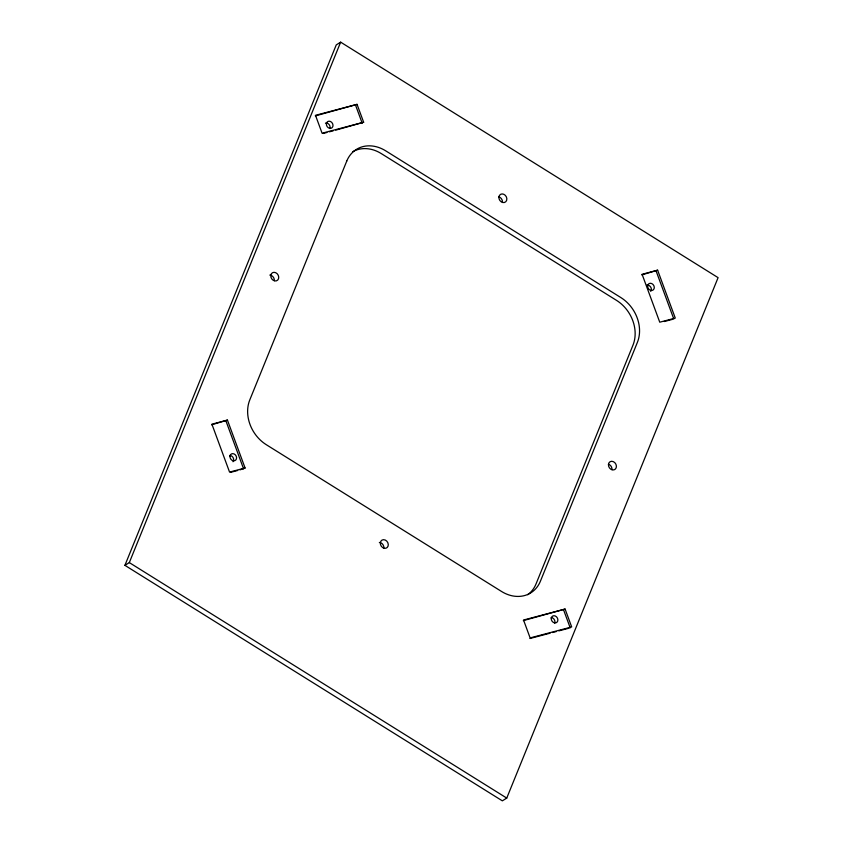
<?xml version="1.0" encoding="UTF-8"?>
<svg xmlns="http://www.w3.org/2000/svg" width="843" height="843" viewBox="0 0 843 843"><rect width="100%" height="100%" fill="white"/><g stroke="black" fill="none" stroke-linecap="round" stroke-linejoin="round"><path stroke-width="1.26" d="M124.912 565.347L336.252 44.911L340.646 42.15L718.088 277.653L506.748 798.089L502.354 800.85L124.912 565.347L129.316 562.597L340.646 42.15M315.293 115.912L357.053 104.353L363.649 122.246L335.735 130.149M211.635 424.788L227.431 420.088L245.081 468.002L240.034 469.867M641.829 274.881L657.624 270.181L675.275 318.096L659.753 322.195L642.092 274.281L657.624 270.181M523.324 620.617L565.095 609.057L571.68 626.95L530.121 637.919L523.535 620.026L565.095 609.057M357.053 104.353L315.493 115.322L322.089 133.215L363.649 122.246M323.143 133.468L326.915 132.477M329.434 131.814L333.217 130.813M227.431 420.088L211.909 424.187L229.559 472.091L245.081 468.002M664.252 321.531L672.609 319.328M230.476 472.386L237.642 470.489M529.92 638.509L550.068 633.188M552.587 632.524L556.359 631.533M558.877 630.87L568.962 628.204M129.316 562.597L506.748 798.089M656.149 271.098L673.81 319.012M563.619 609.974L570.216 627.877M355.588 105.27L362.184 123.173M225.966 421.005L243.616 468.919M608.509 464.24A4.552 3.741 57.9 0 1 611.976 469.656M379.35 542.439A4.552 3.741 57.9 0 1 383.86 548.045M498.961 196.872A4.552 3.741 57.9 0 1 502.428 202.299M269.802 275.081A4.552 3.741 57.9 0 1 274.312 280.687M527.718 594.726A34.131 28.03 57.9 0 0 536.022 583.957L632.977 345.166A34.131 28.03 57.9 0 0 616.465 300.329L381.257 153.574A34.131 28.03 57.9 0 0 352.701 151.74M229.876 455.462A3.793 3.119 57.9 0 1 233.205 457.812A3.793 3.119 57.9 0 1 232.995 461.722M325.451 123.11A3.793 3.119 57.9 0 1 329.076 124.532A3.793 3.119 57.9 0 1 329.824 128.547M551.164 617.55A3.793 3.119 57.9 0 1 554.715 623.082M646.739 285.197A3.793 3.119 57.9 0 1 650.648 287.031A3.793 3.119 57.9 0 1 650.691 291.372M346.758 161.076L249.802 399.867A34.131 28.03 57.9 0 0 266.314 444.714L501.522 591.459A34.131 28.03 57.9 0 0 540.416 581.196L637.382 342.406A34.131 28.03 57.9 0 0 620.859 297.568L385.662 150.813A34.131 28.03 57.9 0 0 346.758 161.076M608.467 464.345A4.552 3.741 57.9 0 0 613.978 469.857A4.552 3.741 57.9 0 0 614.821 462.67A4.552 3.741 57.9 0 0 608.467 464.345M380.351 542.734A4.552 3.741 57.9 0 0 385.862 548.235A4.552 3.741 57.9 0 0 386.705 541.058A4.552 3.741 57.9 0 0 380.351 542.734M498.919 196.988A4.552 3.741 57.9 0 0 504.43 202.489A4.552 3.741 57.9 0 0 505.273 195.313A4.552 3.741 57.9 0 0 498.919 196.988M270.803 275.376A4.552 3.741 57.9 0 0 276.314 280.877A4.552 3.741 57.9 0 0 277.157 273.701A4.552 3.741 57.9 0 0 270.803 275.376M326.389 123.721A3.793 3.119 57.9 0 0 330.983 128.315A3.793 3.119 57.9 0 0 331.678 122.33A3.793 3.119 57.9 0 0 326.389 123.721M647.677 285.819A3.793 3.119 57.9 0 0 652.271 290.403A3.793 3.119 57.9 0 0 652.967 284.418A3.793 3.119 57.9 0 0 647.677 285.819M551.269 618.267A3.793 3.119 57.9 0 0 555.864 622.851A3.793 3.119 57.9 0 0 556.559 616.865A3.793 3.119 57.9 0 0 551.269 618.267M229.981 456.168A3.793 3.119 57.9 0 0 234.575 460.752A3.793 3.119 57.9 0 0 235.271 454.777A3.793 3.119 57.9 0 0 229.981 456.168"/></g></svg>
